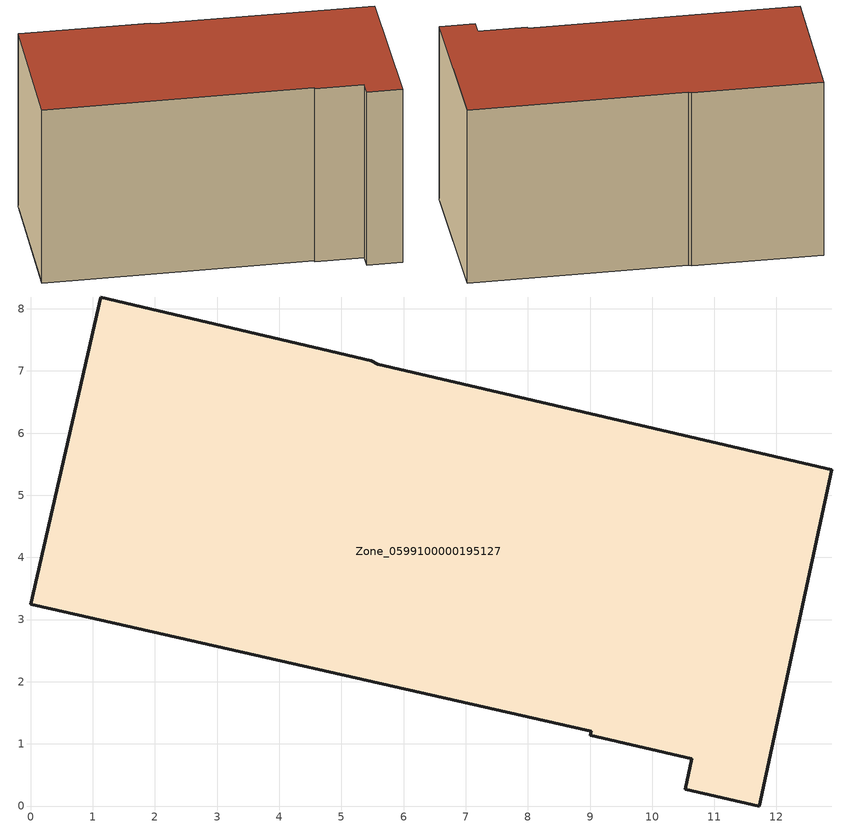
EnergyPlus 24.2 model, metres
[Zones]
Zone_0599100000195127
 floor ground (C_G): 1.13,8.19 5.48,7.16 5.58,7.1 12.89,5.41 11.72,0 10.53,0.27 10.64,0.76 9,1.14 9.02,1.21 0,3.25 z0
 wall outside (C_F): 9.02,1.21 9,1.14 10.64,0.76 10.53,0.27 11.72,0 12.89,5.41 5.58,7.1 5.48,7.16 1.13,8.19 0,3.25 9.02,1.21 z0:6.75
 roof outside (C_R): 5.48,7.16 1.13,8.19 0,3.25 9.02,1.21 9,1.14 10.64,0.76 10.53,0.27 11.72,0 12.89,5.41 5.58,7.1 z6.75
[BUILDING]
Pand.0599100000195127: North Axis=0; Terrain=City; Loads Convergence Tolerance Value=0.04; Temperature Convergence Tolerance Value=0.4; Solar Distribution=FullExterior; Maximum Number of Warmup Days=25; Minimum Number of Warmup Days=1
[Site:Location]
Rotterdam.The.Hague.AP_ZH_NLD Design_Conditions: Latitude=51.96; Longitude=4.45; Time Zone=1; Elevation=-4.5
[SITE:GROUNDTEMPERATURE:BUILDINGSURFACE]
18, 18, 18, 18, 18, 18, 18, 18, 18, 18, 18, 18
[MATERIAL] Thermal Absorptance=0.9; Solar Absorptance=0.7; Visible Absorptance=0.7
Name | Roughness | Thickness | Conductivity | Density | Specific Heat
G.TC.1946 | MediumSmooth | 0.15 | 1 | 540 | 1210
F.TC.1946 | Rough | 0.3 | 0.857143 | 1920 | 840
R.TC.1946 | MediumRough | 0.2 | 0.909091 | 1500 | 1000
[CONSTRUCTION]
C_G: G.TC.1946
C_F: F.TC.1946
C_R: R.TC.1946
[ZONE]
Zone_0599100000195127: Type=1; Multiplier=1; Ceiling Height=Autocalculate; Volume=Autocalculate; Floor Area=autocalculate; Part of Total Floor Area=Yes
[ZONEINFILTRATION:DESIGNFLOWRATE]
Infil_Zone_0599100000195127: Zone or ZoneList or Space or SpaceList=Zone_0599100000195127; Schedule=AlwaysOn; Design Flow Rate Calculation Method=Flow/Area; Flow Rate per Floor Area=0.003; Constant Term Coefficient=1; Temperature Term Coefficient=0; Velocity Term Coefficient=0; Velocity Squared Term Coefficient=0
[HVACTEMPLATE:ZONE:IDEALLOADSAIRSYSTEM]
Zone_0599100000195127: Maximum Heating Supply Air Temperature=50; Minimum Cooling Supply Air Temperature=13; Maximum Heating Supply Air Humidity Ratio=0.0156; Minimum Cooling Supply Air Humidity Ratio=0.0077; Heating Limit=NoLimit; Cooling Limit=NoLimit; Dehumidification Control Type=ConstantSensibleHeatRatio; Cooling Sensible Heat Ratio=0.7; Dehumidification Setpoint=60; Humidification Control Type=None; Humidification Setpoint=30; Outdoor Air Method=None; Outdoor Air Flow Rate per Person=0.00944; Outdoor Air Flow Rate per Zone Floor Area=0; Outdoor Air Flow Rate per Zone=0; Demand Controlled Ventilation Type=None; Outdoor Air Economizer Type=NoEconomizer; Heat Recovery Type=None; Sensible Heat Recovery Effectiveness=0.7; Latent Heat Recovery Effectiveness=0.65
[ZONECONTROL:THERMOSTAT]
ThermostatControl_Zone_0599100000195127: Zone or ZoneList=Zone_0599100000195127; Control Type Schedule=DualSetpointControlType; Control 1=Thermostat_Zone_0599100000195127; Temperature Difference Between Cutout And Setpoint=0
[THERMOSTATSETPOINT:DUALSETPOINT]
Thermostat_Zone_0599100000195127: Heating Setpoint Temperature Schedule=HeatingSetpoint_Zone_0599100000195127; Cooling Setpoint Temperature Schedule=CoolingSetpoint_Zone_0599100000195127
[SCHEDULE:COMPACT]
HeatingSetpoint_Zone_0599100000195127: Through: 12/31, For: AllDays, Until: 24:00, 21
CoolingSetpoint_Zone_0599100000195127: Through: 12/31, For: AllDays, Until: 24:00, 24
DualSetpointControlType: Through: 12/31, For: AllDays, Until: 24:00, 4
AlwaysOn: Through: 12/31, For: AllDays, Until: 24:00, 1
